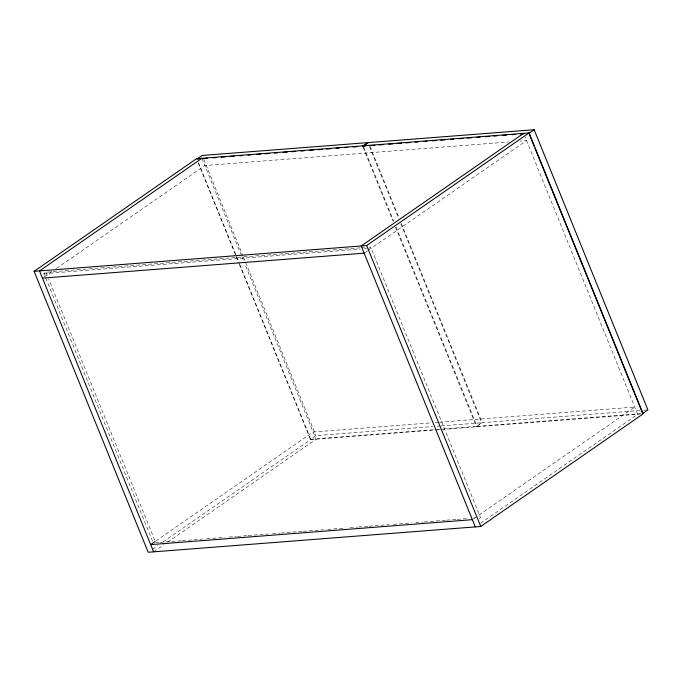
<?xml version="1.0" encoding="UTF-8"?>
<svg xmlns="http://www.w3.org/2000/svg" width="682" height="682" viewBox="0 0 682 682"><rect width="100%" height="100%" fill="white"/><g stroke="black" fill="none" stroke-linecap="round" stroke-linejoin="round"><path stroke-width="0.51" stroke-dasharray="3.41 2.56" d="M152.555 541.167L43.921 273.627L45.95 272.22L360.045 247.864M44.219 276.918L52.949 270.865M56.444 268.444L204.873 165.521L508.508 141.975M368.63 248.444L370.658 247.037L480.495 517.544L479.148 518.482M365.032 252.579L367.649 250.763M368.527 250.158L526.555 140.569L520.187 141.063M155.922 540.988L313.089 432.013L430.93 422.874M239.825 264.642L310.719 439.234L315.937 435.61L432.763 426.548M152.546 549.24L157.781 545.609M163.024 541.977L310.574 439.651L433.863 430.095M153.62 551.849L164.098 544.577M167.593 542.156L316.022 439.234L244.77 263.772M443.471 428.935L476.394 426.386L481.611 422.763L400.709 223.508M396.089 227.08L476.999 426.335L482.217 422.712L642.589 410.283M474.118 518.465L634.772 407.06L439.421 422.209M480.546 523.264L637.704 414.289L525.089 136.963M361.11 247.779L365.347 247.455M43.921 273.627L360.139 249.109M364.384 248.777L366.507 248.615M435.176 422.542L438.364 422.294M437.009 426.224L440.197 425.977M441.254 425.892L481.611 422.763M643.655 410.197L646.834 409.95M310.719 439.234L436.037 429.515M437.102 429.43L442.413 429.021M476.999 426.335L640.56 413.65M434.928 430.01L440.231 429.6M441.297 429.515L640.424 414.076M158.974 542.48L155.786 542.727L48.754 279.134M160.031 542.395L170.645 541.576M171.711 541.491L181.259 540.749M182.316 540.664L192.929 539.846M193.986 539.76L202.477 539.104M206.723 538.771L224.762 537.373M229.007 537.049L236.432 536.47M237.498 536.384L247.046 535.651M248.112 535.566L258.717 534.739M259.782 534.662L268.273 534.006M272.51 533.674L279.944 533.094M281.001 533.017L291.615 532.19M292.672 532.113L302.228 531.372M303.285 531.287L313.899 530.46M314.956 530.383L323.447 529.726M327.692 529.394L345.731 527.996M349.977 527.663L357.402 527.092M358.468 527.007L368.016 526.265M369.081 526.189L379.686 525.362M380.752 525.276L389.243 524.62M393.48 524.296L411.527 522.889M415.764 522.565L423.198 521.986M424.255 521.909L445.482 520.264M446.539 520.178L456.088 519.437M457.153 519.352L466.701 518.61M473.069 518.124L475.192 517.953M370.07 146.528L398.91 217.549M401.314 223.466L482.217 422.712M369.465 146.57L398.706 218.581M363.651 147.184L393.693 221.164M363.046 147.235L393.088 221.215M395.492 227.132L476.394 426.386M203.79 159.418L243.039 256.082M243.44 257.071L315.937 435.61M201.94 158.292L241.564 255.886M241.965 256.867L244.369 262.783M198.564 163.041L236.219 255.759M236.62 256.747L239.425 263.653M198.104 162.657L238.93 263.209M239.331 264.19L310.574 439.651M45.95 272.22L48.354 278.145"/><path stroke-width="1.02" d="M34.1 271.334L196.501 158.718L529.07 132.93L643.143 413.863L480.75 526.478L148.182 552.267L34.1 271.334L366.669 245.537L529.07 132.93M201.94 158.292L39.539 270.907L153.62 551.849M362.645 146.246L367.862 142.623L202.187 155.47L196.962 159.094L199.084 158.932M523.623 133.348L361.23 245.963L475.303 526.905M534.935 148.147L642.683 413.488L647.9 409.865L534.151 129.733L528.925 133.348L534.134 146.178M155.053 541.593L150.688 544.62L472.37 519.675M534.151 129.733L368.468 142.581L363.25 146.195L365.373 146.033M203.338 158.599L207.584 158.267M212.895 157.857L216.083 157.61M221.394 157.201L225.64 156.869M229.885 156.545L234.139 156.212M239.45 155.803L242.63 155.556M247.941 155.138L251.129 154.891M256.441 154.482L260.686 154.149M264.931 153.825L269.185 153.493M274.496 153.083L277.676 152.836M282.987 152.427L287.241 152.095M291.487 151.762L295.732 151.438M301.043 151.02L304.232 150.773M309.543 150.364L313.788 150.031M318.042 149.708L322.288 149.375M326.533 149.043L330.779 148.719M336.09 148.301L339.278 148.054M344.589 147.644L347.777 147.397M353.088 146.988L357.334 146.656M370.684 145.624L374.93 145.292M379.183 144.968L383.429 144.635M388.74 144.226L392.985 143.893M397.231 143.561L401.485 143.237M405.73 142.905L409.976 142.572M415.287 142.163L418.475 141.916M423.786 141.506L426.975 141.259M432.286 140.842L436.531 140.518M440.777 140.185L445.031 139.861M450.333 139.443L453.521 139.196M458.833 138.787L463.078 138.455M467.332 138.131L471.577 137.798M476.889 137.389L480.077 137.142M485.388 136.724L489.633 136.4M493.879 136.068L497.067 135.82M502.378 135.411L506.624 135.079M511.935 134.669L515.123 134.422M520.434 134.013L523.614 133.766M42.472 278.128L364.162 253.184M366.669 245.537L480.75 526.478"/></g></svg>
